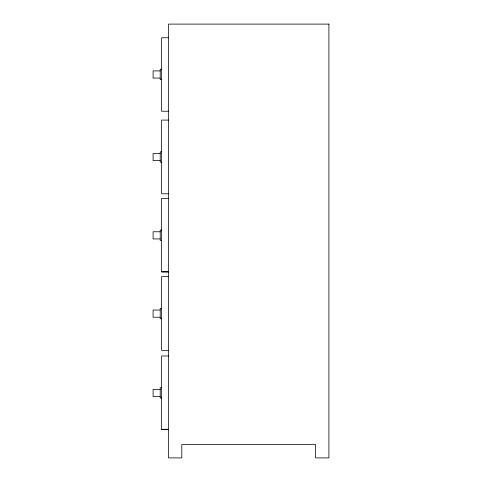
<?xml version="1.0" encoding="UTF-8"?>
<svg xmlns="http://www.w3.org/2000/svg" width="482" height="482" viewBox="0 0 482 482"><rect width="100%" height="100%" fill="white"/><g stroke="black" fill="none" stroke-linecap="round" stroke-linejoin="round"><path stroke-width="0.72" d="M168.519 37.765L161.645 37.765L161.645 111.222L168.519 111.222M161.645 69.263L160.217 69.263L160.217 79.602L161.645 79.602M160.217 70.908L153.101 70.908L153.101 78.078L160.217 78.078M168.519 120.09L161.645 120.09L161.645 193.782L168.519 193.782M161.645 151.824L160.217 151.824L160.217 162.163L161.645 162.163M160.217 153.469L153.101 153.469L153.101 160.639L160.217 160.639M168.519 198.379L161.645 198.379L161.645 272.071L168.519 272.071M161.645 230.113L160.217 230.113L160.217 240.458L161.645 240.458M160.217 231.758L153.101 231.758L153.101 238.927L160.217 238.927M161.645 271.685L168.519 271.685M168.519 276.554L161.645 276.554L161.645 350.36L168.519 350.36M161.645 308.402L160.217 308.402L160.217 318.747L161.645 318.747M160.217 310.047L153.101 310.047L153.101 317.222L160.217 317.222M168.519 355.969L161.645 355.969L161.645 429.661L168.519 429.661M161.645 387.703L160.217 387.703L160.217 398.048L161.645 398.048M160.217 389.348L153.101 389.348L153.101 396.517L160.217 396.517M161.645 429.275L168.519 429.275M328.899 24.1L168.519 24.1L168.519 457.9L181.81 457.9L181.81 444.615L315.614 444.615L315.614 457.9L328.899 457.9L328.899 24.1"/></g></svg>
